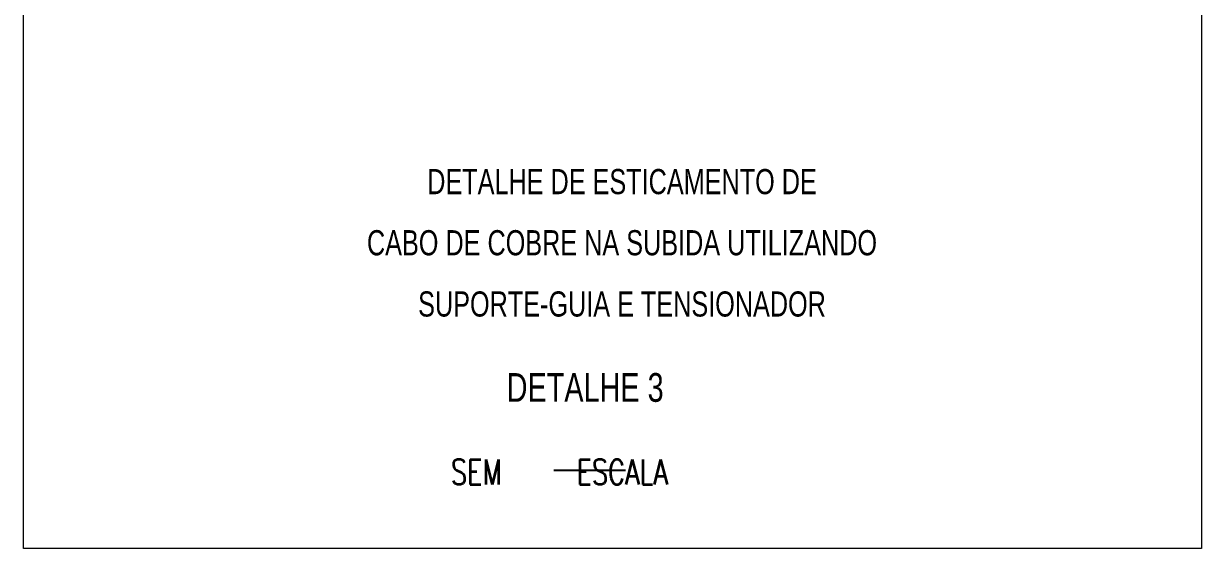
# Model space of a CAD drawing. Header units: inches. Extents: x 462047 to 462370, y 9198028 to 9198209.
# Drawn here: x 462325.7 to 462337.99, y 9198152.55 to 9198158.03 of the extents above; entities that cross this region are included whole.
import ezdxf
from ezdxf.enums import TextEntityAlignment as Align

# ---------------------------------------------------------------- set-up
doc = ezdxf.new("R2010")
doc.units = ezdxf.units.IN
doc.header["$MEASUREMENT"] = 0
doc.layers.add('C04', color=4, linetype='Continuous')
doc.layers.add('I-LIN_CHAMADA', color=9, linetype='Continuous', lineweight=9)
doc.styles.add('100CL', font='romans.shx', dxfattribs={"height": 2.5})
doc.styles.add('140CL', font='ACENT.shx', dxfattribs={"height": 3.5})

msp = doc.modelspace()

# ---------------------------------------------------------------- linework, layer by layer
at = {"layer": 'C04', "color": 5}
msp.add_line((462331.234, 9198153.365), (462331.984, 9198153.365), dxfattribs=at)
at = {"layer": 'I-LIN_CHAMADA'}
msp.add_lwpolyline([(462325.699, 9198166.863), (462337.994, 9198166.863), (462337.994, 9198152.549), (462325.699, 9198152.549)], close=True, dxfattribs=at)

# ---------------------------------------------------------------- texts
at = {"layer": 'C04', "color": 5, "style": '140CL', "width": 0.75}
for s, p in [('DETALHE DE ESTICAMENTO DE', (462331.946, 9198156.167)), ('CABO DE COBRE NA SUBIDA UTILIZANDO', (462331.946, 9198155.529)), ('SUPORTE-GUIA E TENSIONADOR', (462331.946, 9198154.89))]:
    msp.add_text(s, height=0.2625, dxfattribs=at).set_placement(p, align=Align.BOTTOM_CENTER)
at = {"layer": 'C04', "style": '140CL', "width": 0.75}
msp.add_text('DETALHE 3', height=0.3, dxfattribs=at).set_placement((462330.742, 9198154.079))
at = {"layer": 'C04', "color": 5, "style": '100CL', "width": 0.75}
msp.add_text('SEM     ESCALA', height=0.2625, dxfattribs=at).set_placement((462330.16, 9198153.216))

doc.saveas('drawing.dxf')
